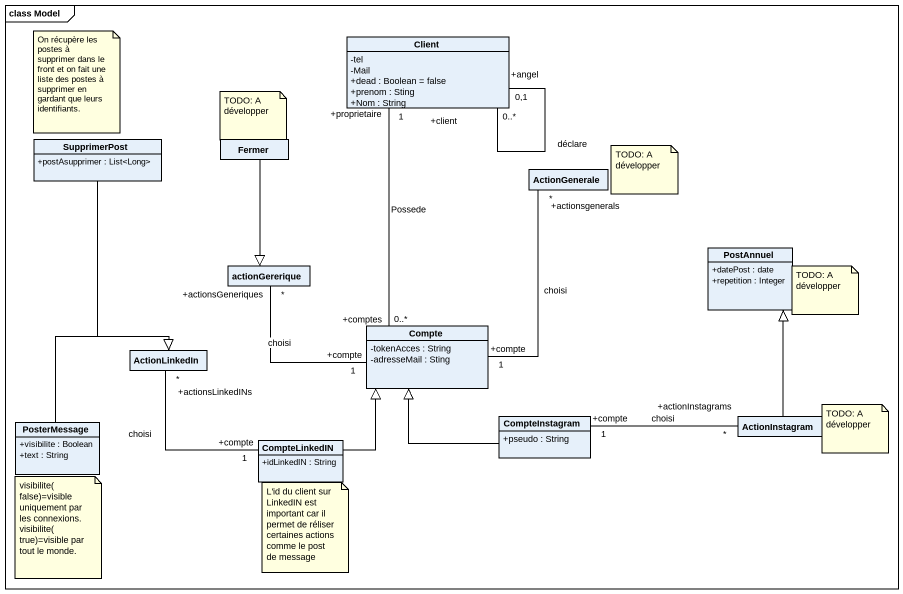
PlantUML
@startuml
mainframe class Model
hide circle
hide empty members
skinparam classAttributeIconSize 0
class Client {
  -tel
  -Mail
  +dead : Boolean = false
  +prenom : Sting
  +Nom : String
}
class SupprimerPost {
  +postAsupprimer : List<Long>
}
class Fermer
class ActionGenerale
class PostAnnuel {
  +datePost : date
  +repetition : Integer
}
class actionGererique
class Compte {
  -tokenAcces : String
  -adresseMail : Sting
}
class ActionLinkedIn
class CompteInstagram {
  +pseudo : String
}
class ActionInstagram
class PosterMessage {
  +visibilite : Boolean
  +text : String
}
class CompteLinkedIN {
  +idLinkedIN : String
}
Client "0..*\n+client" -- "+angel\n0,1" Client : déclare
Client "+proprietaire\n1" -- "+comptes\n0..*" Compte : Possede
SupprimerPost --|> ActionLinkedIn
Fermer --|> actionGererique
actionGererique "*\n+actionsGeneriques" -right- "1\n+compte" Compte : choisi
Compte "+compte\n1" -up- "+actionsgenerals\n*" ActionGenerale : choisi
ActionLinkedIn "+actionsLinkedINs\n*" -- "+compte\n1" CompteLinkedIN : choisi
CompteInstagram -up-|> Compte
CompteInstagram "+compte\n1" -right- "*\n+actionInstagrams" ActionInstagram : choisi
ActionInstagram -up-|> PostAnnuel
PosterMessage -up-|> ActionLinkedIn
CompteLinkedIN -up-|> Compte
note as N1
  On récupère les postes à supprimer dans le front et on fait une liste des postes à supprimer en gardant que leurs identifiants.
end note
note as N2
  TODO: A développer
end note
note as N3
  TODO: A développer
end note
note as N4
  TODO: A développer
end note
note as N5
  TODO: A développer
end note
note as N6
  visibilite(false)=visible uniquement par les connexions.
  visibilite(true)=visible par tout le monde.
end note
note as N7
  L'id du client sur LinkedIN est important car il permet de réliser certaines actions comme le post de message
end note
@enduml
